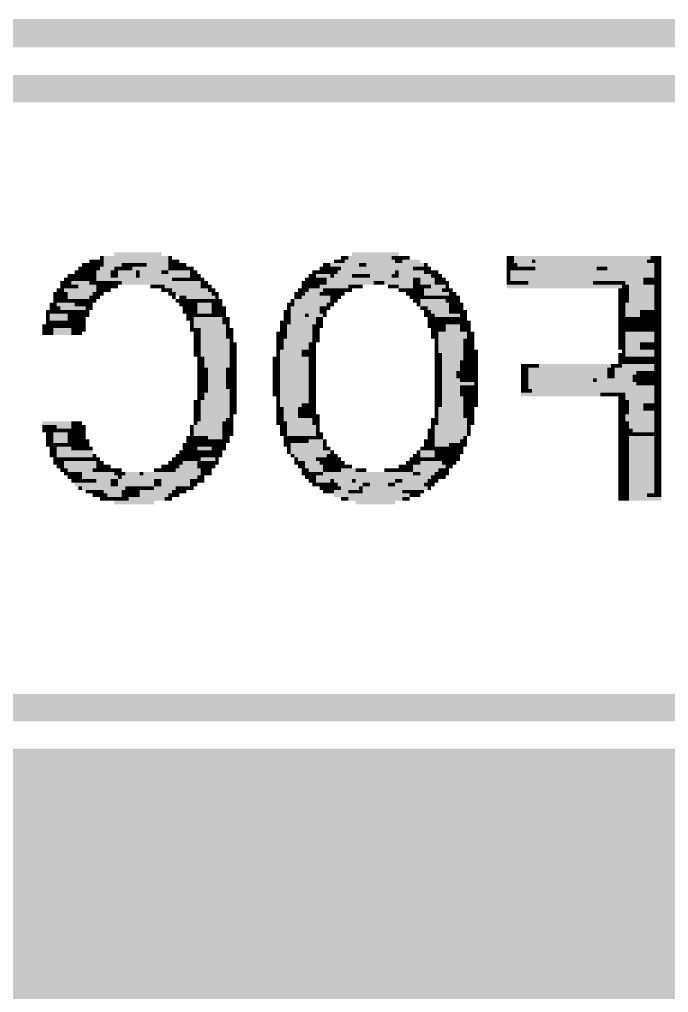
# Model space of a CAD drawing. Extents: x -0.1 to 57, y -0.1 to 41.
# Drawn here: x 41.32 to 44.93, y 27.74 to 33.14 of the extents above; entities that cross this region are included whole.
import ezdxf

# ---------------------------------------------------------------- set-up
doc = ezdxf.new("R2010")
doc.units = 0
for name, color, linetype in [('16', 175, 'CONTINUOUS'), ('17', 82, 'CONTINUOUS'), ('19', 53, 'CONTINUOUS'), ('20', 30, 'CONTINUOUS')]:
    doc.layers.add(name, color=color, linetype=linetype)

# ---------------------------------------------------------------- blocks, each defined once
blk = doc.blocks.new('RECT')
blk.add_solid([(-0.5, -0.5), (0.5, -0.5), (-0.5, 0.5), (0.5, 0.5)])

msp = doc.modelspace()

# ---------------------------------------------------------------- linework, layer by layer
at = {"layer": '16', "const_width": 0.1524}
for points in [[(12.1912, 33.0708), (55.8942, 33.0708)], [(53.0063, 33.0648), (37.9537, 33.0648)], [(38.08, 32.76), (52.88, 32.76)], [(52.88, 29.32), (38.12, 29.32)], [(38.2463, 29.0152), (53.0063, 29.0152)], [(15.24, 28.956), (55.8872, 28.956)], [(15.24, 28.8036), (55.887, 28.8036)], [(15.24, 28.6512), (55.8867, 28.6512)], [(15.24, 28.4988), (55.8864, 28.4988)], [(15.24, 28.3464), (55.8862, 28.3464)], [(15.24, 28.194), (55.8859, 28.194)], [(15.24, 28.0416), (55.8857, 28.0416)], [(15.24, 27.8892), (55.8854, 27.8892)], [(15.24, 27.7368), (55.8851, 27.7368)]]:
    msp.add_lwpolyline(points, dxfattribs=at)

# ---------------------------------------------------------------- block references
at = {"layer": '16', "yscale": 0.02}
for p, xscale in [((41.77, 31.8), 0.04), ((41.97, 31.82), 0.36), ((41.95, 31.8), 0.12), ((42.16, 31.8), 0.02), ((43.27, 31.82), 0.24), ((43.43, 31.82), 0.04), ((43.43, 31.8), 0.04), ((44.06, 31.8), 0.02), ((44.45, 31.82), 0.76), ((44.18, 31.8), 0.02), ((44.83, 31.8), 0.04), ((41.65, 31.74), 0.04), ((41.68, 31.76), 0.02), ((41.7, 31.78), 0.02), ((41.74, 31.76), 0.06), ((41.73, 31.74), 0.04), ((41.77, 31.78), 0.04), ((41.85, 31.74), 0.04), ((41.86, 31.76), 0.02), ((41.9, 31.78), 0.02), ((41.96, 31.78), 0.02), ((41.98, 31.74), 0.02), ((42.01, 31.78), 0.04), ((42.13, 31.74), 0.04), ((42.17, 31.78), 0.04), ((42.17, 31.76), 0.04), ((42.26, 31.76), 0.02), ((42.98, 31.74), 0.02), ((43, 31.76), 0.02), ((43.06, 31.74), 0.06), ((43.09, 31.78), 0.08), ((43.08, 31.76), 0.06), ((43.23, 31.74), 0.12), ((43.24, 31.76), 0.1), ((43.23, 31.78), 0.04), ((43.42, 31.74), 0.02), ((43.5, 31.78), 0.14), ((43.47, 31.76), 0.08), ((43.58, 31.76), 0.02), ((43.59, 31.74), 0.04), ((44.04, 31.74), 0.02), ((44.14, 31.78), 0.1), ((44.1, 31.76), 0.02), ((44.16, 31.76), 0.06), ((44.55, 31.78), 0.08), ((44.56, 31.76), 0.06), ((41.6, 31.68), 0.02), ((41.63, 31.72), 0.04), ((41.62, 31.7), 0.02), ((41.73, 31.72), 0.04), ((41.73, 31.7), 0.04), ((41.74, 31.68), 0.06), ((41.85, 31.72), 0.04), ((41.99, 31.68), 0.2), ((41.98, 31.72), 0.02), ((42.18, 31.7), 0.02), ((42.21, 31.68), 0.08), ((42.23, 31.7), 0.04), ((42.29, 31.72), 0.04), ((42.33, 31.7), 0.04), ((42.96, 31.72), 0.02), ((42.96, 31.7), 0.02), ((43.01, 31.7), 0.04), ((43.01, 31.68), 0.04), ((43.06, 31.72), 0.02), ((43.18, 31.72), 0.02), ((43.24, 31.68), 0.1), ((43.25, 31.72), 0.04), ((43.39, 31.68), 0.08), ((43.41, 31.72), 0.04), ((43.53, 31.7), 0.04), ((43.53, 31.68), 0.04), ((43.64, 31.72), 0.02), ((43.65, 31.7), 0.04), ((43.66, 31.68), 0.06), ((44.04, 31.72), 0.02), ((44.08, 31.68), 0.06), ((44.33, 31.68), 0.36), ((44.58, 31.68), 0.06), ((44.66, 31.68), 0.06), ((44.8, 31.7), 0.02), ((44.8, 31.68), 0.02), ((41.57, 31.66), 0.04), ((41.56, 31.64), 0.02), ((41.64, 31.66), 0.02), ((41.76, 31.66), 0.02), ((41.76, 31.64), 0.02), ((41.84, 31.66), 0.02), ((42.11, 31.66), 0.04), ((42.15, 31.64), 0.04), ((42.36, 31.66), 0.06), ((42.38, 31.64), 0.02), ((42.88, 31.64), 0.02), ((42.9, 31.66), 0.02), ((42.92, 31.64), 0.02), ((43.03, 31.66), 0.08), ((43.04, 31.64), 0.06), ((43.13, 31.64), 0.04), ((43.17, 31.66), 0.04), ((43.41, 31.66), 0.04), ((43.48, 31.64), 0.06), ((43.53, 31.66), 0.04), ((43.62, 31.64), 0.1), ((43.65, 31.66), 0.08), ((43.71, 31.64), 0.04), ((44.69, 31.66), 0.04), ((44.69, 31.64), 0.04), ((41.52, 31.58), 0.02), ((41.57, 31.62), 0.04), ((41.57, 31.6), 0.04), ((41.57, 31.58), 0.04), ((41.65, 31.58), 0.04), ((41.73, 31.6), 0.04), ((41.72, 31.58), 0.02), ((41.75, 31.62), 0.04), ((42.23, 31.6), 0.04), ((42.24, 31.58), 0.02), ((42.33, 31.58), 0.04), ((42.4, 31.62), 0.02), ((42.42, 31.6), 0.02), ((42.42, 31.58), 0.02), ((42.89, 31.62), 0.04), ((42.88, 31.6), 0.02), ((43.01, 31.62), 0.04), ((43.06, 31.58), 0.02), ((43.08, 31.6), 0.02), ((43.11, 31.62), 0.04), ((43.52, 31.62), 0.02), ((43.53, 31.6), 0.04), ((43.54, 31.58), 0.02), ((43.64, 31.62), 0.14), ((43.61, 31.6), 0.04), ((43.69, 31.6), 0.04), ((43.71, 31.58), 0.04), ((43.74, 31.62), 0.02), ((44.7, 31.62), 0.02), ((44.7, 31.6), 0.02), ((44.7, 31.58), 0.02), ((41.5, 31.54), 0.02), ((41.5, 31.52), 0.02), ((41.52, 31.56), 0.02), ((41.54, 31.54), 0.02), ((41.61, 31.52), 0.04), ((41.65, 31.56), 0.04), ((41.7, 31.52), 0.02), ((41.72, 31.56), 0.02), ((42.25, 31.54), 0.04), ((42.26, 31.52), 0.02), ((42.35, 31.56), 0.08), ((42.35, 31.54), 0.08), ((42.35, 31.52), 0.08), ((42.44, 31.56), 0.02), ((42.44, 31.54), 0.02), ((42.46, 31.52), 0.02), ((42.82, 31.52), 0.02), ((42.84, 31.56), 0.02), ((43.02, 31.54), 0.06), ((43.01, 31.52), 0.04), ((43.04, 31.56), 0.02), ((43.59, 31.52), 0.04), ((43.73, 31.56), 0.04), ((43.73, 31.54), 0.04), ((43.73, 31.52), 0.04), ((44.78, 31.52), 0.02), ((41.48, 31.5), 0.02), ((41.48, 31.48), 0.02), ((41.5, 31.46), 0.02), ((41.6, 31.46), 0.06), ((41.61, 31.5), 0.04), ((41.61, 31.48), 0.04), ((41.66, 31.48), 0.02), ((41.66, 31.46), 0.02), ((41.68, 31.5), 0.02), ((42.28, 31.5), 0.02), ((42.28, 31.48), 0.02), ((42.28, 31.46), 0.02), ((42.37, 31.5), 0.04), ((42.46, 31.5), 0.02), ((42.46, 31.48), 0.02), ((42.47, 31.46), 0.04), ((42.82, 31.5), 0.02), ((42.82, 31.48), 0.02), ((42.82, 31.46), 0.02), ((42.92, 31.5), 0.02), ((42.98, 31.48), 0.02), ((42.98, 31.46), 0.02), ((43.61, 31.5), 0.04), ((43.61, 31.48), 0.04), ((43.62, 31.46), 0.02), ((43.68, 31.48), 0.02), ((43.7, 31.46), 0.02), ((43.78, 31.48), 0.06), ((43.78, 31.46), 0.06), ((43.78, 31.5), 0.02), ((44.77, 31.48), 0.04), ((44.77, 31.46), 0.04), ((44.78, 31.5), 0.02), ((41.51, 31.44), 0.04), ((41.5, 31.42), 0.02), ((41.61, 31.44), 0.04), ((41.63, 31.42), 0.04), ((42.31, 31.42), 0.04), ((42.48, 31.44), 0.02), ((42.48, 31.42), 0.02), ((42.79, 31.42), 0.04), ((42.8, 31.44), 0.02), ((42.97, 31.44), 0.04), ((42.96, 31.42), 0.02), ((43.62, 31.44), 0.02), ((43.73, 31.44), 0.08), ((43.73, 31.42), 0.08), ((43.82, 31.44), 0.02), ((43.82, 31.42), 0.02), ((44.7, 31.44), 0.02), ((44.7, 31.42), 0.02), ((44.77, 31.44), 0.04), ((44.77, 31.42), 0.04), ((41.56, 31.4), 0.1), ((42.31, 31.4), 0.04), ((42.31, 31.38), 0.04), ((42.32, 31.36), 0.02), ((42.49, 31.4), 0.04), ((42.49, 31.38), 0.04), ((42.5, 31.36), 0.02), ((42.79, 31.4), 0.04), ((42.79, 31.38), 0.04), ((42.78, 31.36), 0.02), ((42.96, 31.4), 0.02), ((42.96, 31.36), 0.02), ((43.64, 31.4), 0.02), ((43.64, 31.38), 0.02), ((43.64, 31.36), 0.02), ((43.8, 31.36), 0.02), ((43.82, 31.4), 0.02), ((43.82, 31.38), 0.02), ((42.32, 31.34), 0.02), ((42.32, 31.32), 0.02), ((42.32, 31.3), 0.02), ((42.5, 31.34), 0.02), ((42.5, 31.32), 0.02), ((42.5, 31.3), 0.02), ((42.77, 31.34), 0.04), ((42.77, 31.32), 0.04), ((42.76, 31.3), 0.02), ((42.9, 31.3), 0.02), ((42.94, 31.34), 0.02), ((42.94, 31.32), 0.02), ((42.94, 31.3), 0.02), ((43.64, 31.34), 0.02), ((43.64, 31.32), 0.02), ((43.64, 31.3), 0.02), ((43.82, 31.34), 0.06), ((43.82, 31.32), 0.06), ((43.82, 31.3), 0.06), ((44.79, 31.34), 0.04), ((44.78, 31.32), 0.02), ((42.32, 31.28), 0.02), ((42.33, 31.26), 0.04), ((42.5, 31.28), 0.02), ((42.5, 31.26), 0.02), ((42.76, 31.28), 0.02), ((42.76, 31.26), 0.02), ((42.9, 31.28), 0.02), ((42.94, 31.28), 0.02), ((42.94, 31.26), 0.02), ((43.66, 31.28), 0.02), ((43.66, 31.26), 0.02), ((43.81, 31.28), 0.04), ((43.81, 31.26), 0.04), ((44.7, 31.26), 0.02), ((44.77, 31.26), 0.04), ((42.33, 31.24), 0.04), ((42.33, 31.22), 0.04), ((42.34, 31.2), 0.06), ((42.48, 31.2), 0.02), ((42.5, 31.24), 0.02), ((42.5, 31.22), 0.02), ((42.76, 31.24), 0.02), ((42.76, 31.22), 0.02), ((42.94, 31.24), 0.02), ((42.94, 31.22), 0.02), ((42.94, 31.2), 0.02), ((43.66, 31.24), 0.02), ((43.66, 31.22), 0.02), ((43.66, 31.2), 0.02), ((43.8, 31.24), 0.06), ((43.8, 31.22), 0.06), ((43.8, 31.2), 0.06), ((44.18, 31.22), 0.06), ((44.56, 31.22), 0.1), ((44.61, 31.2), 0.04), ((44.66, 31.22), 0.02), ((44.69, 31.24), 0.04), ((44.77, 31.24), 0.04), ((42.34, 31.18), 0.06), ((42.34, 31.16), 0.06), ((42.34, 31.14), 0.06), ((42.48, 31.18), 0.02), ((42.48, 31.16), 0.02), ((42.48, 31.14), 0.02), ((42.94, 31.18), 0.02), ((42.94, 31.16), 0.02), ((42.94, 31.14), 0.02), ((43.66, 31.18), 0.02), ((43.66, 31.16), 0.02), ((43.66, 31.14), 0.02), ((43.78, 31.18), 0.06), ((43.78, 31.16), 0.06), ((43.8, 31.14), 0.06), ((44.13, 31.14), 0.04), ((44.14, 31.18), 0.02), ((44.14, 31.16), 0.02), ((44.61, 31.18), 0.04), ((44.61, 31.16), 0.04), ((44.76, 31.16), 0.06), ((44.76, 31.14), 0.06), ((44.77, 31.18), 0.04), ((42.34, 31.12), 0.06), ((42.34, 31.1), 0.06), ((42.49, 31.12), 0.04), ((42.49, 31.1), 0.04), ((42.76, 31.1), 0.02), ((42.94, 31.12), 0.02), ((42.94, 31.1), 0.02), ((43.66, 31.12), 0.02), ((43.66, 31.1), 0.02), ((43.81, 31.12), 0.08), ((43.8, 31.1), 0.06), ((44.14, 31.12), 0.02), ((44.77, 31.12), 0.04), ((42.34, 31.08), 0.06), ((42.33, 31.06), 0.04), ((42.33, 31.04), 0.04), ((42.5, 31.08), 0.02), ((42.5, 31.06), 0.02), ((42.5, 31.04), 0.02), ((42.76, 31.08), 0.02), ((42.76, 31.06), 0.02), ((42.76, 31.04), 0.02), ((42.94, 31.08), 0.02), ((42.94, 31.06), 0.02), ((42.94, 31.04), 0.02), ((43.66, 31.08), 0.02), ((43.66, 31.06), 0.02), ((43.66, 31.04), 0.02), ((43.8, 31.08), 0.06), ((43.8, 31.06), 0.06), ((43.81, 31.04), 0.04), ((44.42, 31.08), 0.5), ((44.58, 31.06), 0.06), ((44.67, 31.06), 0.04), ((44.68, 31.04), 0.02), ((42.32, 31.02), 0.02), ((42.32, 31), 0.02), ((42.32, 30.98), 0.02), ((42.5, 31.02), 0.02), ((42.5, 31), 0.02), ((42.5, 30.98), 0.02), ((42.76, 31.02), 0.02), ((42.76, 31), 0.02), ((42.77, 30.98), 0.04), ((42.89, 30.98), 0.04), ((42.9, 31), 0.02), ((42.94, 30.98), 0.02), ((43.64, 30.98), 0.02), ((43.66, 31.02), 0.02), ((43.66, 31), 0.02), ((43.81, 31.02), 0.04), ((43.82, 31), 0.06), ((43.83, 30.98), 0.04), ((44.69, 31.02), 0.04), ((44.7, 31), 0.02), ((44.7, 30.98), 0.02), ((44.81, 31), 0.04), ((44.8, 30.98), 0.02), ((42.31, 30.92), 0.04), ((42.32, 30.96), 0.02), ((42.32, 30.94), 0.02), ((42.49, 30.92), 0.04), ((42.5, 30.96), 0.02), ((42.5, 30.94), 0.02), ((42.77, 30.96), 0.04), ((42.78, 30.94), 0.02), ((42.78, 30.92), 0.02), ((42.89, 30.96), 0.04), ((42.88, 30.94), 0.02), ((42.95, 30.96), 0.04), ((42.96, 30.94), 0.02), ((42.96, 30.92), 0.02), ((43.64, 30.96), 0.02), ((43.64, 30.92), 0.02), ((43.82, 30.96), 0.06), ((43.8, 30.94), 0.02), ((43.82, 30.92), 0.02), ((44.69, 30.96), 0.04), ((44.68, 30.94), 0.02), ((41.51, 30.88), 0.04), ((41.57, 30.9), 0.08), ((41.62, 30.88), 0.02), ((42.3, 30.9), 0.02), ((42.47, 30.9), 0.04), ((42.47, 30.88), 0.04), ((42.79, 30.9), 0.04), ((42.79, 30.88), 0.04), ((42.96, 30.9), 0.02), ((42.98, 30.88), 0.02), ((43.62, 30.88), 0.02), ((43.64, 30.9), 0.02), ((43.82, 30.9), 0.02), ((43.82, 30.88), 0.02), ((44.7, 30.9), 0.02), ((44.7, 30.88), 0.02), ((41.49, 30.82), 0.04), ((41.51, 30.86), 0.04), ((41.5, 30.84), 0.02), ((41.62, 30.86), 0.06), ((41.61, 30.84), 0.04), ((41.61, 30.82), 0.04), ((41.66, 30.84), 0.02), ((42.28, 30.84), 0.02), ((42.28, 30.82), 0.02), ((42.36, 30.82), 0.02), ((42.47, 30.86), 0.04), ((42.47, 30.84), 0.04), ((42.46, 30.82), 0.02), ((42.8, 30.86), 0.02), ((42.8, 30.84), 0.02), ((42.82, 30.82), 0.02), ((42.89, 30.82), 0.04), ((42.98, 30.86), 0.02), ((42.98, 30.84), 0.02), ((42.98, 30.82), 0.02), ((43.61, 30.82), 0.04), ((43.62, 30.86), 0.02), ((43.62, 30.84), 0.02), ((43.8, 30.82), 0.02), ((43.82, 30.86), 0.02), ((44.71, 30.86), 0.04), ((44.71, 30.84), 0.04), ((44.7, 30.82), 0.02), ((44.77, 30.84), 0.04), ((41.49, 30.8), 0.04), ((41.51, 30.78), 0.04), ((41.5, 30.76), 0.02), ((41.61, 30.8), 0.04), ((41.61, 30.78), 0.04), ((41.62, 30.76), 0.02), ((41.68, 30.8), 0.02), ((41.69, 30.78), 0.04), ((41.69, 30.76), 0.04), ((42.25, 30.76), 0.04), ((42.26, 30.78), 0.02), ((42.28, 30.8), 0.02), ((42.35, 30.76), 0.08), ((42.36, 30.78), 0.06), ((42.37, 30.8), 0.04), ((42.44, 30.76), 0.02), ((42.46, 30.8), 0.02), ((42.46, 30.78), 0.02), ((42.83, 30.8), 0.04), ((42.82, 30.78), 0.02), ((42.82, 30.76), 0.02), ((42.91, 30.8), 0.04), ((43.02, 30.78), 0.02), ((43.04, 30.76), 0.02), ((43.56, 30.76), 0.02), ((43.58, 30.78), 0.02), ((43.61, 30.8), 0.04), ((43.62, 30.78), 0.02), ((43.63, 30.76), 0.04), ((43.73, 30.78), 0.04), ((43.74, 30.76), 0.06), ((43.78, 30.8), 0.02), ((44.7, 30.8), 0.02), ((44.7, 30.78), 0.02), ((44.7, 30.76), 0.02), ((41.52, 30.74), 0.02), ((41.52, 30.72), 0.02), ((41.68, 30.74), 0.1), ((41.68, 30.72), 0.1), ((42.24, 30.72), 0.06), ((42.26, 30.74), 0.02), ((42.34, 30.74), 0.06), ((42.33, 30.72), 0.04), ((42.43, 30.74), 0.04), ((42.42, 30.72), 0.02), ((42.99, 30.72), 0.08), ((43.01, 30.74), 0.08), ((43.06, 30.72), 0.02), ((43.54, 30.72), 0.02), ((43.64, 30.74), 0.02), ((43.64, 30.72), 0.02), ((43.73, 30.74), 0.04), ((43.74, 30.72), 0.06), ((44.7, 30.74), 0.02), ((44.7, 30.72), 0.02), ((41.55, 30.68), 0.04), ((41.57, 30.7), 0.04), ((41.56, 30.66), 0.02), ((41.66, 30.7), 0.02), ((41.74, 30.7), 0.02), ((41.76, 30.68), 0.02), ((41.76, 30.66), 0.02), ((41.8, 30.66), 0.02), ((42.18, 30.66), 0.06), ((42.2, 30.68), 0.06), ((42.22, 30.7), 0.06), ((42.32, 30.7), 0.02), ((42.39, 30.66), 0.04), ((42.4, 30.68), 0.02), ((42.42, 30.7), 0.02), ((42.9, 30.68), 0.02), ((43, 30.7), 0.06), ((43.02, 30.68), 0.06), ((43.02, 30.66), 0.02), ((43.06, 30.66), 0.02), ((43.08, 30.7), 0.02), ((43.1, 30.68), 0.02), ((43.13, 30.66), 0.04), ((43.48, 30.66), 0.06), ((43.53, 30.68), 0.04), ((43.54, 30.7), 0.02), ((43.68, 30.7), 0.02), ((43.69, 30.68), 0.04), ((43.71, 30.66), 0.04), ((44.7, 30.7), 0.02), ((44.7, 30.68), 0.02), ((44.7, 30.66), 0.02), ((41.58, 30.64), 0.02), ((41.6, 30.62), 0.02), ((41.64, 30.6), 0.06), ((41.65, 30.62), 0.04), ((41.74, 30.64), 0.02), ((41.78, 30.64), 0.02), ((41.84, 30.64), 0.02), ((41.86, 30.62), 0.02), ((41.88, 30.6), 0.02), ((41.95, 30.62), 0.08), ((42.09, 30.62), 0.16), ((42.1, 30.64), 0.02), ((42.13, 30.6), 0.08), ((42.17, 30.64), 0.04), ((42.33, 30.6), 0.04), ((42.35, 30.64), 0.04), ((42.91, 30.64), 0.04), ((42.92, 30.62), 0.02), ((42.96, 30.6), 0.02), ((43, 30.62), 0.02), ((43.03, 30.64), 0.04), ((43.15, 30.64), 0.08), ((43.17, 30.62), 0.08), ((43.35, 30.62), 0.12), ((43.41, 30.64), 0.04), ((43.49, 30.64), 0.04), ((43.53, 30.62), 0.04), ((43.62, 30.6), 0.02), ((43.64, 30.62), 0.02), ((43.68, 30.64), 0.06), ((43.68, 30.62), 0.02), ((44.7, 30.64), 0.02), ((44.7, 30.62), 0.02), ((44.7, 30.6), 0.02), ((41.63, 30.58), 0.04), ((41.69, 30.56), 0.12), ((41.7, 30.58), 0.02), ((41.74, 30.58), 0.02), ((41.85, 30.58), 0.04), ((41.85, 30.56), 0.04), ((42.09, 30.58), 0.04), ((42.08, 30.56), 0.02), ((42.3, 30.58), 0.06), ((42.98, 30.56), 0.02), ((43.06, 30.56), 0.06), ((43.06, 30.58), 0.02), ((43.18, 30.58), 0.02), ((43.25, 30.56), 0.04), ((43.39, 30.56), 0.04), ((43.59, 30.56), 0.04), ((44.7, 30.58), 0.02), ((44.7, 30.56), 0.02), ((41.73, 30.54), 0.12), ((41.7, 30.52), 0.02), ((41.77, 30.52), 0.04), ((41.78, 30.5), 0.06), ((41.92, 30.52), 0.06), ((41.92, 30.5), 0.06), ((41.93, 30.54), 0.04), ((42.03, 30.52), 0.08), ((42.03, 30.5), 0.08), ((42.04, 30.54), 0.06), ((42.16, 30.5), 0.02), ((42.18, 30.52), 0.02), ((42.2, 30.54), 0.02), ((42.25, 30.54), 0.04), ((43, 30.54), 0.02), ((43.08, 30.54), 0.06), ((43.06, 30.52), 0.02), ((43.22, 30.54), 0.02), ((43.22, 30.52), 0.02), ((43.45, 30.5), 0.08), ((43.48, 30.52), 0.06), ((43.55, 30.54), 0.08), ((43.56, 30.52), 0.02), ((44.7, 30.54), 0.02), ((44.7, 30.52), 0.02), ((44.7, 30.5), 0.02), ((44.82, 30.5), 0.02), ((41.84, 30.48), 0.06), ((42.03, 30.48), 0.2), ((43.3, 30.48), 0.3), ((44.75, 30.48), 0.08)]:
    msp.add_blockref('RECT', p, dxfattribs=dict(at, xscale=xscale))
at = {"layer": '17', "yscale": 0.02}
for p, xscale in [((41.98, 31.84), 0.26), ((43.3, 31.84), 0.26), ((41.73, 31.8), 0.04), ((41.78, 31.82), 0.02), ((42.16, 31.82), 0.02), ((42.19, 31.8), 0.04), ((43.1, 31.8), 0.06), ((43.13, 31.82), 0.04), ((43.4, 31.82), 0.02), ((43.47, 31.82), 0.04), ((43.5, 31.8), 0.1), ((44.05, 31.82), 0.04), ((44.04, 31.8), 0.02), ((44.86, 31.82), 0.06), ((44.87, 31.8), 0.04), ((41.66, 31.76), 0.02), ((41.68, 31.78), 0.02), ((41.73, 31.78), 0.04), ((41.93, 31.78), 0.04), ((41.93, 31.76), 0.04), ((42.22, 31.78), 0.06), ((42.28, 31.76), 0.02), ((42.29, 31.74), 0.04), ((42.96, 31.74), 0.02), ((43.03, 31.78), 0.04), ((43.58, 31.78), 0.02), ((43.6, 31.76), 0.02), ((43.63, 31.74), 0.04), ((44.04, 31.78), 0.02), ((44.04, 31.76), 0.02), ((44.87, 31.78), 0.04), ((44.87, 31.76), 0.04), ((44.87, 31.74), 0.04), ((41.57, 31.68), 0.04), ((41.59, 31.7), 0.04), ((41.6, 31.72), 0.02), ((41.64, 31.7), 0.02), ((41.86, 31.68), 0.06), ((42.2, 31.7), 0.02), ((42.32, 31.72), 0.02), ((42.35, 31.68), 0.04), ((42.92, 31.68), 0.06), ((42.93, 31.7), 0.04), ((42.94, 31.72), 0.02), ((43.32, 31.68), 0.06), ((43.62, 31.72), 0.02), ((43.66, 31.72), 0.02), ((43.68, 31.7), 0.02), ((43.7, 31.68), 0.02), ((44.04, 31.7), 0.02), ((44.04, 31.68), 0.02), ((44.13, 31.68), 0.04), ((44.53, 31.68), 0.04), ((44.62, 31.68), 0.02), ((44.87, 31.72), 0.04), ((44.87, 31.7), 0.04), ((44.87, 31.68), 0.04), ((41.54, 31.64), 0.02), ((41.8, 31.64), 0.06), ((41.86, 31.66), 0.02), ((42.07, 31.66), 0.04), ((42.12, 31.64), 0.02), ((42.4, 31.64), 0.02), ((42.9, 31.64), 0.02), ((42.92, 31.66), 0.02), ((43.1, 31.64), 0.02), ((43.16, 31.64), 0.02), ((43.21, 31.66), 0.04), ((43.38, 31.66), 0.02), ((43.44, 31.64), 0.02), ((43.7, 31.66), 0.02), ((44.35, 31.66), 0.64), ((44.66, 31.64), 0.02), ((44.87, 31.66), 0.04), ((44.87, 31.64), 0.04), ((41.53, 31.62), 0.04), ((41.52, 31.6), 0.02), ((41.74, 31.58), 0.02), ((41.76, 31.6), 0.02), ((41.78, 31.62), 0.02), ((42.17, 31.62), 0.04), ((42.18, 31.6), 0.02), ((42.21, 31.58), 0.04), ((42.42, 31.62), 0.02), ((42.44, 31.58), 0.02), ((42.84, 31.58), 0.02), ((42.86, 31.62), 0.02), ((42.86, 31.6), 0.02), ((43.06, 31.6), 0.02), ((43.08, 31.58), 0.02), ((43.1, 31.6), 0.02), ((43.49, 31.62), 0.04), ((43.5, 31.6), 0.02), ((43.52, 31.58), 0.02), ((43.75, 31.6), 0.04), ((43.75, 31.58), 0.04), ((44.67, 31.62), 0.04), ((44.67, 31.6), 0.04), ((44.67, 31.58), 0.04), ((44.87, 31.62), 0.04), ((44.87, 31.6), 0.04), ((44.87, 31.58), 0.04), ((41.48, 31.52), 0.02), ((41.5, 31.56), 0.02), ((41.52, 31.54), 0.02), ((41.52, 31.52), 0.02), ((41.7, 31.56), 0.02), ((41.71, 31.54), 0.04), ((42.23, 31.56), 0.04), ((42.24, 31.52), 0.02), ((42.46, 31.54), 0.02), ((42.8, 31.52), 0.02), ((42.82, 31.56), 0.02), ((42.82, 31.54), 0.02), ((43.06, 31.56), 0.02), ((43.54, 31.56), 0.02), ((43.57, 31.54), 0.04), ((43.77, 31.56), 0.04), ((43.78, 31.54), 0.02), ((43.79, 31.52), 0.04), ((44.67, 31.56), 0.04), ((44.67, 31.54), 0.04), ((44.67, 31.52), 0.04), ((44.87, 31.56), 0.04), ((44.87, 31.54), 0.04), ((44.87, 31.52), 0.04), ((41.48, 31.46), 0.02), ((41.68, 31.48), 0.02), ((41.68, 31.46), 0.02), ((41.7, 31.5), 0.02), ((42.26, 31.5), 0.02), ((42.26, 31.48), 0.02), ((42.48, 31.48), 0.02), ((42.79, 31.46), 0.04), ((42.8, 31.5), 0.02), ((42.8, 31.48), 0.02), ((43, 31.48), 0.02), ((43, 31.46), 0.02), ((43.02, 31.5), 0.02), ((43.58, 31.5), 0.02), ((43.6, 31.46), 0.02), ((43.8, 31.5), 0.02), ((43.82, 31.46), 0.02), ((44.67, 31.5), 0.04), ((44.67, 31.48), 0.04), ((44.67, 31.46), 0.04), ((44.87, 31.5), 0.04), ((44.87, 31.48), 0.04), ((44.87, 31.46), 0.04), ((41.47, 31.44), 0.04), ((41.47, 31.42), 0.04), ((41.67, 31.44), 0.04), ((41.67, 31.42), 0.04), ((42.28, 31.44), 0.02), ((42.28, 31.42), 0.02), ((42.5, 31.42), 0.02), ((42.78, 31.44), 0.02), ((42.98, 31.42), 0.02), ((43, 31.44), 0.02), ((43.6, 31.44), 0.02), ((43.62, 31.42), 0.02), ((44.67, 31.44), 0.04), ((44.67, 31.42), 0.04), ((44.87, 31.44), 0.04), ((44.87, 31.42), 0.04), ((41.48, 31.4), 0.06), ((41.64, 31.4), 0.06), ((42.3, 31.36), 0.02), ((42.76, 31.4), 0.02), ((42.76, 31.38), 0.02), ((42.76, 31.36), 0.02), ((42.97, 31.38), 0.04), ((42.98, 31.4), 0.02), ((42.98, 31.36), 0.02), ((43.62, 31.4), 0.02), ((43.62, 31.38), 0.02), ((43.83, 31.36), 0.04), ((43.84, 31.4), 0.02), ((43.84, 31.38), 0.02), ((44.67, 31.4), 0.04), ((44.67, 31.38), 0.04), ((44.67, 31.36), 0.04), ((44.87, 31.4), 0.04), ((44.87, 31.38), 0.04), ((44.87, 31.36), 0.04), ((42.3, 31.34), 0.02), ((42.3, 31.32), 0.02), ((42.3, 31.3), 0.02), ((42.52, 31.34), 0.02), ((42.52, 31.32), 0.02), ((42.52, 31.3), 0.02), ((42.96, 31.34), 0.02), ((42.96, 31.32), 0.02), ((42.96, 31.3), 0.02), ((43.86, 31.3), 0.02), ((44.67, 31.34), 0.04), ((44.67, 31.32), 0.04), ((44.68, 31.3), 0.02), ((44.87, 31.34), 0.04), ((44.87, 31.32), 0.04), ((44.87, 31.3), 0.04), ((42.3, 31.28), 0.02), ((42.52, 31.28), 0.02), ((42.52, 31.26), 0.02), ((42.74, 31.26), 0.02), ((42.96, 31.28), 0.02), ((42.96, 31.26), 0.02), ((43.64, 31.28), 0.02), ((43.64, 31.26), 0.02), ((43.86, 31.28), 0.02), ((43.86, 31.26), 0.02), ((44.67, 31.28), 0.04), ((44.67, 31.26), 0.04), ((44.87, 31.28), 0.04), ((44.87, 31.26), 0.04), ((42.51, 31.2), 0.04), ((42.52, 31.24), 0.02), ((42.52, 31.22), 0.02), ((42.74, 31.24), 0.02), ((42.74, 31.22), 0.02), ((42.75, 31.2), 0.04), ((42.96, 31.24), 0.02), ((42.96, 31.22), 0.02), ((42.96, 31.2), 0.02), ((43.64, 31.24), 0.02), ((43.64, 31.22), 0.02), ((43.64, 31.2), 0.02), ((43.86, 31.24), 0.02), ((43.86, 31.22), 0.02), ((43.86, 31.2), 0.02), ((44.13, 31.22), 0.04), ((44.13, 31.2), 0.04), ((44.36, 31.22), 0.3), ((44.63, 31.22), 0.04), ((44.66, 31.24), 0.02), ((44.87, 31.24), 0.04), ((44.87, 31.22), 0.04), ((44.87, 31.2), 0.04), ((42.51, 31.18), 0.04), ((42.51, 31.16), 0.04), ((42.51, 31.14), 0.04), ((42.75, 31.18), 0.04), ((42.75, 31.16), 0.04), ((42.75, 31.14), 0.04), ((42.96, 31.18), 0.02), ((42.96, 31.16), 0.02), ((42.96, 31.14), 0.02), ((43.64, 31.18), 0.02), ((43.64, 31.16), 0.02), ((43.64, 31.14), 0.02), ((43.86, 31.18), 0.02), ((43.86, 31.16), 0.02), ((43.86, 31.14), 0.02), ((44.12, 31.18), 0.02), ((44.12, 31.16), 0.02), ((44.52, 31.14), 0.02), ((44.87, 31.18), 0.04), ((44.87, 31.16), 0.04), ((44.87, 31.14), 0.04), ((42.52, 31.12), 0.02), ((42.52, 31.1), 0.02), ((42.75, 31.12), 0.04), ((42.74, 31.1), 0.02), ((42.96, 31.12), 0.02), ((42.96, 31.1), 0.02), ((43.64, 31.12), 0.02), ((43.64, 31.1), 0.02), ((43.86, 31.12), 0.02), ((43.86, 31.1), 0.02), ((44.12, 31.12), 0.02), ((44.13, 31.1), 0.04), ((44.87, 31.12), 0.04), ((44.87, 31.1), 0.04), ((42.52, 31.08), 0.02), ((42.52, 31.06), 0.02), ((42.52, 31.04), 0.02), ((42.74, 31.08), 0.02), ((42.74, 31.06), 0.02), ((42.96, 31.08), 0.02), ((42.96, 31.06), 0.02), ((42.96, 31.04), 0.02), ((43.64, 31.08), 0.02), ((43.64, 31.06), 0.02), ((43.64, 31.04), 0.02), ((43.86, 31.08), 0.02), ((43.86, 31.06), 0.02), ((43.86, 31.04), 0.02), ((44.14, 31.08), 0.06), ((44.33, 31.06), 0.44), ((44.63, 31.06), 0.04), ((44.66, 31.04), 0.02), ((44.87, 31.08), 0.04), ((44.87, 31.06), 0.04), ((44.87, 31.04), 0.04), ((42.3, 31.02), 0.02), ((42.3, 31), 0.02), ((42.3, 30.98), 0.02), ((42.52, 31.02), 0.02), ((42.52, 31), 0.02), ((42.52, 30.98), 0.02), ((42.95, 31.02), 0.04), ((42.95, 31), 0.04), ((42.96, 30.98), 0.02), ((43.64, 31.02), 0.02), ((43.64, 31), 0.02), ((43.8, 30.98), 0.02), ((43.86, 31.02), 0.02), ((43.86, 31), 0.02), ((44.66, 31.02), 0.02), ((44.67, 31), 0.04), ((44.67, 30.98), 0.04), ((44.87, 31.02), 0.04), ((44.87, 31), 0.04), ((44.87, 30.98), 0.04), ((42.3, 30.96), 0.02), ((42.3, 30.94), 0.02), ((42.52, 30.96), 0.02), ((42.76, 30.94), 0.02), ((42.76, 30.92), 0.02), ((42.98, 30.94), 0.02), ((42.98, 30.92), 0.02), ((43.62, 30.92), 0.02), ((43.64, 30.94), 0.02), ((43.83, 30.94), 0.04), ((43.84, 30.92), 0.02), ((44.66, 30.96), 0.02), ((44.66, 30.94), 0.02), ((44.67, 30.92), 0.04), ((44.87, 30.96), 0.04), ((44.87, 30.94), 0.04), ((44.87, 30.92), 0.04), ((41.49, 30.9), 0.08), ((41.47, 30.88), 0.04), ((41.64, 30.9), 0.06), ((41.66, 30.88), 0.06), ((42.28, 30.88), 0.02), ((42.5, 30.9), 0.02), ((42.5, 30.88), 0.02), ((42.76, 30.9), 0.02), ((42.98, 30.9), 0.02), ((43.62, 30.9), 0.02), ((43.84, 30.9), 0.02), ((44.67, 30.9), 0.04), ((44.67, 30.88), 0.04), ((44.87, 30.9), 0.04), ((44.87, 30.88), 0.04), ((41.47, 30.86), 0.04), ((41.48, 30.84), 0.02), ((41.67, 30.86), 0.04), ((41.68, 30.84), 0.02), ((41.68, 30.82), 0.02), ((42.26, 30.82), 0.02), ((42.28, 30.86), 0.02), ((42.48, 30.82), 0.02), ((42.5, 30.86), 0.02), ((42.5, 30.84), 0.02), ((42.78, 30.86), 0.02), ((42.78, 30.84), 0.02), ((42.8, 30.82), 0.02), ((43, 30.84), 0.02), ((43, 30.82), 0.02), ((43.6, 30.86), 0.02), ((43.6, 30.84), 0.02), ((43.82, 30.84), 0.02), ((44.67, 30.86), 0.04), ((44.67, 30.84), 0.04), ((44.67, 30.82), 0.04), ((44.87, 30.86), 0.04), ((44.87, 30.84), 0.04), ((44.87, 30.82), 0.04), ((41.48, 30.78), 0.02), ((41.52, 30.76), 0.02), ((41.7, 30.8), 0.02), ((41.72, 30.76), 0.02), ((42.24, 30.78), 0.02), ((42.26, 30.8), 0.02), ((42.34, 30.8), 0.02), ((42.46, 30.76), 0.02), ((42.48, 30.8), 0.02), ((42.8, 30.8), 0.02), ((42.8, 30.78), 0.02), ((43.02, 30.8), 0.02), ((43.02, 30.76), 0.02), ((43.58, 30.8), 0.02), ((43.59, 30.76), 0.04), ((43.6, 30.78), 0.02), ((43.79, 30.78), 0.04), ((43.78, 30.76), 0.02), ((43.8, 30.8), 0.02), ((44.67, 30.8), 0.04), ((44.67, 30.78), 0.04), ((44.67, 30.76), 0.04), ((44.87, 30.8), 0.04), ((44.87, 30.78), 0.04), ((44.87, 30.76), 0.04), ((41.5, 30.74), 0.02), ((41.5, 30.72), 0.02), ((41.74, 30.72), 0.02), ((42.2, 30.72), 0.02), ((42.23, 30.74), 0.04), ((42.44, 30.72), 0.02), ((42.82, 30.74), 0.02), ((42.84, 30.72), 0.02), ((43.06, 30.74), 0.02), ((43.08, 30.72), 0.02), ((43.52, 30.72), 0.02), ((43.54, 30.74), 0.02), ((43.77, 30.74), 0.04), ((44.67, 30.74), 0.04), ((44.67, 30.72), 0.04), ((44.87, 30.74), 0.04), ((44.87, 30.72), 0.04), ((41.52, 30.7), 0.02), ((41.52, 30.68), 0.02), ((41.54, 30.66), 0.02), ((41.76, 30.7), 0.02), ((41.78, 30.68), 0.02), ((41.78, 30.66), 0.02), ((41.82, 30.66), 0.02), ((42.13, 30.66), 0.04), ((42.16, 30.68), 0.02), ((42.18, 30.7), 0.02), ((42.29, 30.7), 0.04), ((42.32, 30.68), 0.02), ((42.32, 30.66), 0.02), ((42.42, 30.68), 0.02), ((42.86, 30.7), 0.02), ((42.87, 30.68), 0.04), ((42.89, 30.66), 0.04), ((43.04, 30.66), 0.02), ((43.1, 30.7), 0.02), ((43.1, 30.66), 0.02), ((43.12, 30.68), 0.02), ((43.16, 30.66), 0.02), ((43.44, 30.66), 0.02), ((43.49, 30.68), 0.04), ((43.51, 30.7), 0.04), ((43.75, 30.7), 0.04), ((43.74, 30.68), 0.02), ((44.67, 30.7), 0.04), ((44.67, 30.68), 0.04), ((44.67, 30.66), 0.04), ((44.87, 30.7), 0.04), ((44.87, 30.68), 0.04), ((44.87, 30.66), 0.04), ((41.56, 30.64), 0.02), ((41.58, 30.62), 0.02), ((41.6, 30.6), 0.02), ((41.76, 30.64), 0.02), ((41.87, 30.64), 0.04), ((41.89, 30.62), 0.04), ((42, 30.62), 0.02), ((42.08, 30.64), 0.02), ((42.37, 30.62), 0.04), ((42.38, 30.64), 0.02), ((42.9, 30.62), 0.02), ((42.93, 30.6), 0.04), ((43.07, 30.64), 0.04), ((43.22, 30.64), 0.06), ((43.25, 30.62), 0.08), ((43.37, 30.64), 0.04), ((43.66, 30.6), 0.06), ((43.66, 30.62), 0.02), ((43.7, 30.62), 0.02), ((44.67, 30.64), 0.04), ((44.67, 30.62), 0.04), ((44.67, 30.6), 0.04), ((44.87, 30.64), 0.04), ((44.87, 30.62), 0.04), ((44.87, 30.6), 0.04), ((42.1, 30.56), 0.02), ((42.29, 30.56), 0.04), ((42.34, 30.58), 0.02), ((42.95, 30.58), 0.04), ((42.96, 30.56), 0.02), ((43.43, 30.58), 0.04), ((43.62, 30.58), 0.06), ((43.62, 30.56), 0.02), ((44.67, 30.58), 0.04), ((44.67, 30.56), 0.04), ((44.87, 30.58), 0.04), ((44.87, 30.56), 0.04), ((41.66, 30.54), 0.02), ((41.73, 30.52), 0.04), ((41.74, 30.5), 0.02), ((42.19, 30.5), 0.04), ((42.22, 30.52), 0.06), ((42.22, 30.54), 0.02), ((42.28, 30.54), 0.02), ((43.03, 30.52), 0.04), ((43.11, 30.52), 0.08), ((43.11, 30.5), 0.08), ((43.52, 30.5), 0.06), ((43.53, 30.52), 0.04), ((43.6, 30.54), 0.02), ((44.67, 30.54), 0.04), ((44.67, 30.52), 0.04), ((44.67, 30.5), 0.04), ((44.86, 30.5), 0.06), ((44.87, 30.54), 0.04), ((44.87, 30.52), 0.04), ((41.79, 30.48), 0.04), ((41.96, 30.46), 0.22), ((41.9, 30.48), 0.06), ((42.15, 30.48), 0.04), ((43.13, 30.48), 0.04), ((43.3, 30.46), 0.22), ((43.47, 30.48), 0.04), ((44.68, 30.48), 0.06), ((44.84, 30.48), 0.1)]:
    msp.add_blockref('RECT', p, dxfattribs=dict(at, xscale=xscale))
at = {"layer": '19', "yscale": 0.02}
for p, xscale in [((41.84, 31.8), 0.1), ((42.08, 31.8), 0.14), ((43.27, 31.8), 0.28), ((44.12, 31.8), 0.1), ((44.5, 31.8), 0.62), ((41.69, 31.74), 0.04), ((41.79, 31.74), 0.08), ((41.81, 31.76), 0.08), ((41.84, 31.78), 0.1), ((41.89, 31.76), 0.04), ((41.92, 31.74), 0.1), ((42.05, 31.76), 0.2), ((41.98, 31.78), 0.02), ((42.05, 31.74), 0.12), ((42.09, 31.78), 0.12), ((42.21, 31.74), 0.12), ((42.22, 31.76), 0.06), ((43.01, 31.74), 0.04), ((43.03, 31.76), 0.04), ((43.13, 31.74), 0.08), ((43.15, 31.76), 0.08), ((43.17, 31.78), 0.08), ((43.34, 31.78), 0.18), ((43.36, 31.76), 0.14), ((43.35, 31.74), 0.12), ((43.5, 31.74), 0.14), ((43.54, 31.76), 0.06), ((44.07, 31.78), 0.04), ((44.07, 31.76), 0.04), ((44.45, 31.74), 0.8), ((44.12, 31.76), 0.02), ((44.35, 31.78), 0.32), ((44.36, 31.76), 0.34), ((44.72, 31.78), 0.26), ((44.72, 31.76), 0.26), ((41.66, 31.68), 0.1), ((41.68, 31.72), 0.06), ((41.68, 31.7), 0.06), ((41.79, 31.72), 0.08), ((41.96, 31.7), 0.42), ((41.8, 31.68), 0.06), ((41.92, 31.72), 0.1), ((42.13, 31.72), 0.28), ((42.13, 31.68), 0.08), ((42.28, 31.7), 0.06), ((42.29, 31.68), 0.08), ((42.97, 31.68), 0.04), ((43.01, 31.72), 0.08), ((42.98, 31.7), 0.02), ((43.27, 31.7), 0.48), ((43.11, 31.68), 0.16), ((43.12, 31.72), 0.1), ((43.21, 31.72), 0.04), ((43.33, 31.72), 0.12), ((43.52, 31.72), 0.18), ((43.47, 31.68), 0.08), ((43.59, 31.7), 0.08), ((43.59, 31.68), 0.08), ((44.45, 31.72), 0.8), ((44.42, 31.7), 0.74), ((44.74, 31.68), 0.1), ((44.83, 31.7), 0.04), ((44.83, 31.68), 0.04), ((41.66, 31.64), 0.18), ((41.61, 31.66), 0.04), ((41.7, 31.66), 0.1), ((41.8, 31.66), 0.06), ((42.23, 31.66), 0.2), ((42.27, 31.64), 0.2), ((42.96, 31.66), 0.06), ((42.97, 31.64), 0.08), ((43.11, 31.66), 0.08), ((43.08, 31.64), 0.02), ((43.47, 31.66), 0.08), ((43.54, 31.64), 0.06), ((43.58, 31.66), 0.06), ((43.68, 31.64), 0.02), ((44.78, 31.66), 0.14), ((44.78, 31.64), 0.14), ((41.54, 31.6), 0.02), ((41.54, 31.58), 0.02), ((41.66, 31.62), 0.14), ((41.65, 31.6), 0.12), ((41.61, 31.58), 0.04), ((41.69, 31.58), 0.04), ((42.29, 31.62), 0.2), ((42.33, 31.6), 0.16), ((42.28, 31.58), 0.06), ((42.38, 31.58), 0.06), ((42.95, 31.58), 0.2), ((42.97, 31.6), 0.16), ((42.95, 31.62), 0.08), ((43.06, 31.62), 0.06), ((43.55, 31.62), 0.04), ((43.57, 31.6), 0.04), ((43.62, 31.58), 0.14), ((43.65, 31.6), 0.04), ((43.72, 31.62), 0.02), ((43.72, 31.6), 0.02), ((44.78, 31.62), 0.14), ((44.78, 31.6), 0.14), ((44.78, 31.58), 0.14), ((41.58, 31.56), 0.1), ((41.56, 31.52), 0.06), ((41.62, 31.54), 0.14), ((41.66, 31.52), 0.06), ((41.68, 31.56), 0.02), ((42.28, 31.56), 0.06), ((42.29, 31.54), 0.04), ((42.29, 31.52), 0.04), ((42.41, 31.56), 0.04), ((42.41, 31.54), 0.04), ((42.42, 31.52), 0.06), ((42.91, 31.54), 0.16), ((42.91, 31.52), 0.16), ((42.94, 31.56), 0.18), ((43.63, 31.56), 0.16), ((43.65, 31.54), 0.12), ((43.66, 31.52), 0.1), ((43.76, 31.54), 0.02), ((43.76, 31.52), 0.02), ((44.77, 31.56), 0.16), ((44.77, 31.54), 0.16), ((44.73, 31.52), 0.08), ((44.82, 31.52), 0.06), ((41.54, 31.5), 0.1), ((41.54, 31.48), 0.1), ((41.54, 31.46), 0.06), ((41.65, 31.5), 0.04), ((41.64, 31.48), 0.02), ((41.64, 31.46), 0.02), ((42.32, 31.5), 0.06), ((42.37, 31.48), 0.16), ((42.37, 31.46), 0.16), ((42.42, 31.5), 0.06), ((42.87, 31.5), 0.08), ((42.9, 31.48), 0.14), ((42.9, 31.46), 0.14), ((42.97, 31.5), 0.08), ((43.7, 31.5), 0.14), ((43.65, 31.48), 0.04), ((43.66, 31.46), 0.06), ((43.72, 31.48), 0.06), ((43.73, 31.46), 0.04), ((44.73, 31.5), 0.08), ((44.72, 31.48), 0.06), ((44.72, 31.46), 0.06), ((44.82, 31.5), 0.06), ((44.82, 31.48), 0.06), ((44.82, 31.46), 0.06), ((41.56, 31.42), 0.1), ((41.56, 31.44), 0.06), ((41.64, 31.44), 0.02), ((42.38, 31.44), 0.18), ((42.4, 31.42), 0.14), ((42.88, 31.44), 0.14), ((42.88, 31.42), 0.14), ((43.66, 31.44), 0.06), ((43.66, 31.42), 0.06), ((43.79, 31.44), 0.04), ((43.79, 31.42), 0.04), ((44.73, 31.44), 0.04), ((44.73, 31.42), 0.04), ((44.82, 31.44), 0.06), ((44.82, 31.42), 0.06), ((42.4, 31.4), 0.14), ((42.4, 31.38), 0.14), ((42.41, 31.36), 0.16), ((42.87, 31.36), 0.16), ((42.88, 31.4), 0.14), ((42.88, 31.38), 0.14), ((43.73, 31.4), 0.16), ((43.73, 31.38), 0.16), ((43.72, 31.36), 0.14), ((44.77, 31.4), 0.16), ((44.77, 31.38), 0.16), ((44.77, 31.36), 0.16), ((42.41, 31.34), 0.16), ((42.41, 31.32), 0.16), ((42.41, 31.3), 0.16), ((42.83, 31.3), 0.12), ((42.86, 31.34), 0.14), ((42.86, 31.32), 0.14), ((42.92, 31.3), 0.02), ((43.72, 31.34), 0.14), ((43.72, 31.32), 0.14), ((43.72, 31.3), 0.14), ((44.73, 31.34), 0.08), ((44.73, 31.32), 0.08), ((44.77, 31.3), 0.16), ((44.82, 31.32), 0.06), ((44.83, 31.34), 0.04), ((42.41, 31.28), 0.16), ((42.42, 31.26), 0.14), ((42.83, 31.28), 0.12), ((42.85, 31.26), 0.16), ((42.92, 31.28), 0.02), ((43.73, 31.28), 0.12), ((43.73, 31.26), 0.12), ((43.84, 31.28), 0.02), ((43.84, 31.26), 0.02), ((44.77, 31.28), 0.16), ((44.73, 31.26), 0.04), ((44.82, 31.26), 0.06), ((42.42, 31.24), 0.14), ((42.42, 31.22), 0.14), ((42.42, 31.2), 0.1), ((42.85, 31.24), 0.16), ((42.85, 31.22), 0.16), ((42.85, 31.2), 0.16), ((43.72, 31.24), 0.1), ((43.72, 31.22), 0.1), ((43.72, 31.2), 0.1), ((43.84, 31.24), 0.02), ((43.84, 31.22), 0.02), ((43.84, 31.2), 0.02), ((44.37, 31.2), 0.44), ((44.74, 31.2), 0.22), ((44.76, 31.22), 0.18), ((44.73, 31.24), 0.04), ((44.82, 31.24), 0.06), ((42.42, 31.18), 0.1), ((42.42, 31.16), 0.1), ((42.42, 31.14), 0.1), ((42.85, 31.18), 0.16), ((42.85, 31.16), 0.16), ((42.85, 31.14), 0.16), ((43.71, 31.18), 0.08), ((43.71, 31.16), 0.08), ((43.72, 31.14), 0.1), ((43.83, 31.18), 0.04), ((43.83, 31.16), 0.04), ((43.84, 31.14), 0.02), ((44.37, 31.18), 0.44), ((44.37, 31.16), 0.44), ((44.33, 31.14), 0.36), ((44.63, 31.14), 0.2), ((44.69, 31.18), 0.12), ((44.68, 31.16), 0.1), ((44.82, 31.18), 0.06), ((44.82, 31.16), 0.06), ((44.82, 31.14), 0.06), ((42.42, 31.12), 0.1), ((42.42, 31.1), 0.1), ((42.85, 31.12), 0.16), ((42.85, 31.1), 0.16), ((43.72, 31.12), 0.1), ((43.72, 31.1), 0.1), ((43.84, 31.1), 0.02), ((44.45, 31.12), 0.6), ((44.5, 31.1), 0.7), ((44.82, 31.12), 0.06), ((42.42, 31.06), 0.14), ((42.42, 31.04), 0.14), ((42.43, 31.08), 0.12), ((42.85, 31.08), 0.16), ((42.85, 31.06), 0.16), ((42.85, 31.04), 0.16), ((43.72, 31.08), 0.1), ((43.72, 31.06), 0.1), ((43.73, 31.04), 0.12), ((43.84, 31.08), 0.02), ((43.84, 31.06), 0.02), ((43.84, 31.04), 0.02), ((44.76, 31.08), 0.18), ((44.77, 31.06), 0.16), ((44.77, 31.04), 0.16), ((42.41, 31.02), 0.16), ((42.41, 31), 0.16), ((42.41, 30.98), 0.16), ((42.85, 31.02), 0.16), ((42.83, 31), 0.12), ((42.83, 30.98), 0.08), ((42.92, 31), 0.02), ((42.92, 30.98), 0.02), ((43.72, 30.98), 0.14), ((43.73, 31.02), 0.12), ((43.73, 31), 0.12), ((43.84, 31.02), 0.02), ((44.78, 31.02), 0.14), ((44.75, 31), 0.08), ((44.75, 30.98), 0.08), ((44.83, 30.98), 0.04), ((44.84, 31), 0.02), ((42.41, 30.96), 0.16), ((42.41, 30.94), 0.16), ((42.4, 30.92), 0.14), ((42.83, 30.96), 0.08), ((42.83, 30.94), 0.08), ((42.87, 30.92), 0.16), ((42.92, 30.94), 0.06), ((42.92, 30.96), 0.02), ((43.72, 30.96), 0.14), ((43.72, 30.94), 0.14), ((43.73, 30.92), 0.16), ((44.77, 30.94), 0.16), ((44.77, 30.92), 0.16), ((44.78, 30.96), 0.14), ((41.57, 30.88), 0.08), ((42.37, 30.88), 0.16), ((42.38, 30.9), 0.14), ((42.88, 30.9), 0.14), ((42.89, 30.88), 0.16), ((43.72, 30.88), 0.18), ((43.73, 30.9), 0.16), ((44.78, 30.9), 0.14), ((44.78, 30.88), 0.14), ((41.55, 30.84), 0.08), ((41.55, 30.82), 0.08), ((41.56, 30.86), 0.06), ((41.64, 30.84), 0.02), ((41.65, 30.82), 0.04), ((42.37, 30.86), 0.16), ((42.37, 30.84), 0.16), ((42.32, 30.82), 0.06), ((42.41, 30.82), 0.08), ((42.89, 30.86), 0.16), ((42.89, 30.84), 0.16), ((42.85, 30.82), 0.04), ((42.94, 30.82), 0.06), ((43.72, 30.86), 0.18), ((43.72, 30.84), 0.18), ((43.71, 30.82), 0.16), ((44.78, 30.82), 0.14), ((44.79, 30.86), 0.12), ((44.74, 30.84), 0.02), ((44.82, 30.84), 0.06), ((41.55, 30.8), 0.08), ((41.56, 30.78), 0.06), ((41.57, 30.76), 0.08), ((41.65, 30.8), 0.04), ((41.65, 30.78), 0.04), ((41.65, 30.76), 0.04), ((42.3, 30.78), 0.06), ((42.29, 30.76), 0.04), ((42.31, 30.8), 0.04), ((42.42, 30.8), 0.06), ((42.42, 30.78), 0.06), ((42.41, 30.76), 0.04), ((42.92, 30.78), 0.18), ((42.92, 30.76), 0.18), ((42.87, 30.8), 0.04), ((42.97, 30.8), 0.08), ((43.7, 30.8), 0.14), ((43.67, 30.78), 0.08), ((43.68, 30.76), 0.06), ((43.76, 30.78), 0.02), ((44.78, 30.8), 0.14), ((44.78, 30.78), 0.14), ((44.78, 30.76), 0.14), ((41.58, 30.74), 0.1), ((41.58, 30.72), 0.1), ((42.29, 30.74), 0.04), ((42.29, 30.72), 0.04), ((42.38, 30.72), 0.06), ((42.39, 30.74), 0.04), ((42.9, 30.74), 0.14), ((42.9, 30.72), 0.1), ((43.04, 30.72), 0.02), ((43.59, 30.74), 0.08), ((43.59, 30.72), 0.08), ((43.68, 30.74), 0.06), ((43.68, 30.72), 0.06), ((44.78, 30.74), 0.14), ((44.78, 30.72), 0.14), ((41.54, 30.7), 0.02), ((41.66, 30.68), 0.18), ((41.66, 30.66), 0.18), ((41.62, 30.7), 0.06), ((41.7, 30.7), 0.06), ((42.26, 30.66), 0.1), ((42.27, 30.68), 0.08), ((42.26, 30.7), 0.02), ((42.37, 30.7), 0.08), ((42.36, 30.68), 0.06), ((42.35, 30.66), 0.04), ((42.92, 30.7), 0.1), ((42.95, 30.68), 0.08), ((42.96, 30.66), 0.1), ((43.05, 30.7), 0.04), ((43.07, 30.68), 0.04), ((43.08, 30.66), 0.02), ((43.6, 30.66), 0.18), ((43.57, 30.7), 0.04), ((43.61, 30.68), 0.12), ((43.64, 30.7), 0.06), ((43.71, 30.7), 0.04), ((43.72, 30.68), 0.02), ((44.78, 30.7), 0.14), ((44.78, 30.68), 0.14), ((44.78, 30.66), 0.14), ((41.66, 30.64), 0.14), ((41.62, 30.62), 0.02), ((41.76, 30.62), 0.18), ((41.77, 30.6), 0.2), ((41.81, 30.64), 0.04), ((41.99, 30.6), 0.2), ((42.13, 30.64), 0.04), ((42.25, 30.62), 0.16), ((42.24, 30.6), 0.14), ((42.26, 30.64), 0.14), ((42.97, 30.64), 0.08), ((42.96, 30.62), 0.06), ((43.29, 30.6), 0.64), ((43.07, 30.62), 0.12), ((43.1, 30.64), 0.02), ((43.46, 30.62), 0.1), ((43.45, 30.64), 0.04), ((43.58, 30.64), 0.14), ((43.59, 30.62), 0.08), ((44.78, 30.64), 0.14), ((44.78, 30.62), 0.14), ((44.78, 30.6), 0.14), ((41.67, 30.58), 0.04), ((41.79, 30.58), 0.08), ((41.79, 30.56), 0.08), ((41.97, 30.58), 0.2), ((41.97, 30.56), 0.2), ((42.19, 30.58), 0.16), ((42.19, 30.56), 0.16), ((43.01, 30.58), 0.08), ((43.01, 30.56), 0.04), ((43.12, 30.58), 0.1), ((43.16, 30.56), 0.14), ((43.3, 30.58), 0.22), ((43.32, 30.56), 0.1), ((43.49, 30.56), 0.16), ((43.52, 30.58), 0.14), ((44.78, 30.58), 0.14), ((44.78, 30.56), 0.14), ((41.85, 30.54), 0.12), ((41.84, 30.52), 0.1), ((41.85, 30.5), 0.08), ((41.98, 30.54), 0.06), ((41.97, 30.52), 0.04), ((41.97, 30.5), 0.04), ((42.13, 30.54), 0.12), ((42.12, 30.52), 0.1), ((42.11, 30.5), 0.08), ((43.03, 30.54), 0.04), ((43.16, 30.54), 0.1), ((43.18, 30.52), 0.06), ((43.28, 30.5), 0.26), ((43.37, 30.54), 0.28), ((43.34, 30.52), 0.22), ((44.78, 30.54), 0.14), ((44.78, 30.52), 0.14), ((44.76, 30.5), 0.1)]:
    msp.add_blockref('RECT', p, dxfattribs=dict(at, xscale=xscale))
at = {"layer": '20', "xscale": 0.02, "yscale": 0.02}
for p in [(41.7, 31.76), (43.6, 30.7), (42.34, 30.62), (41.72, 30.58)]:
    msp.add_blockref('RECT', p, dxfattribs=at)

doc.saveas('drawing.dxf')
